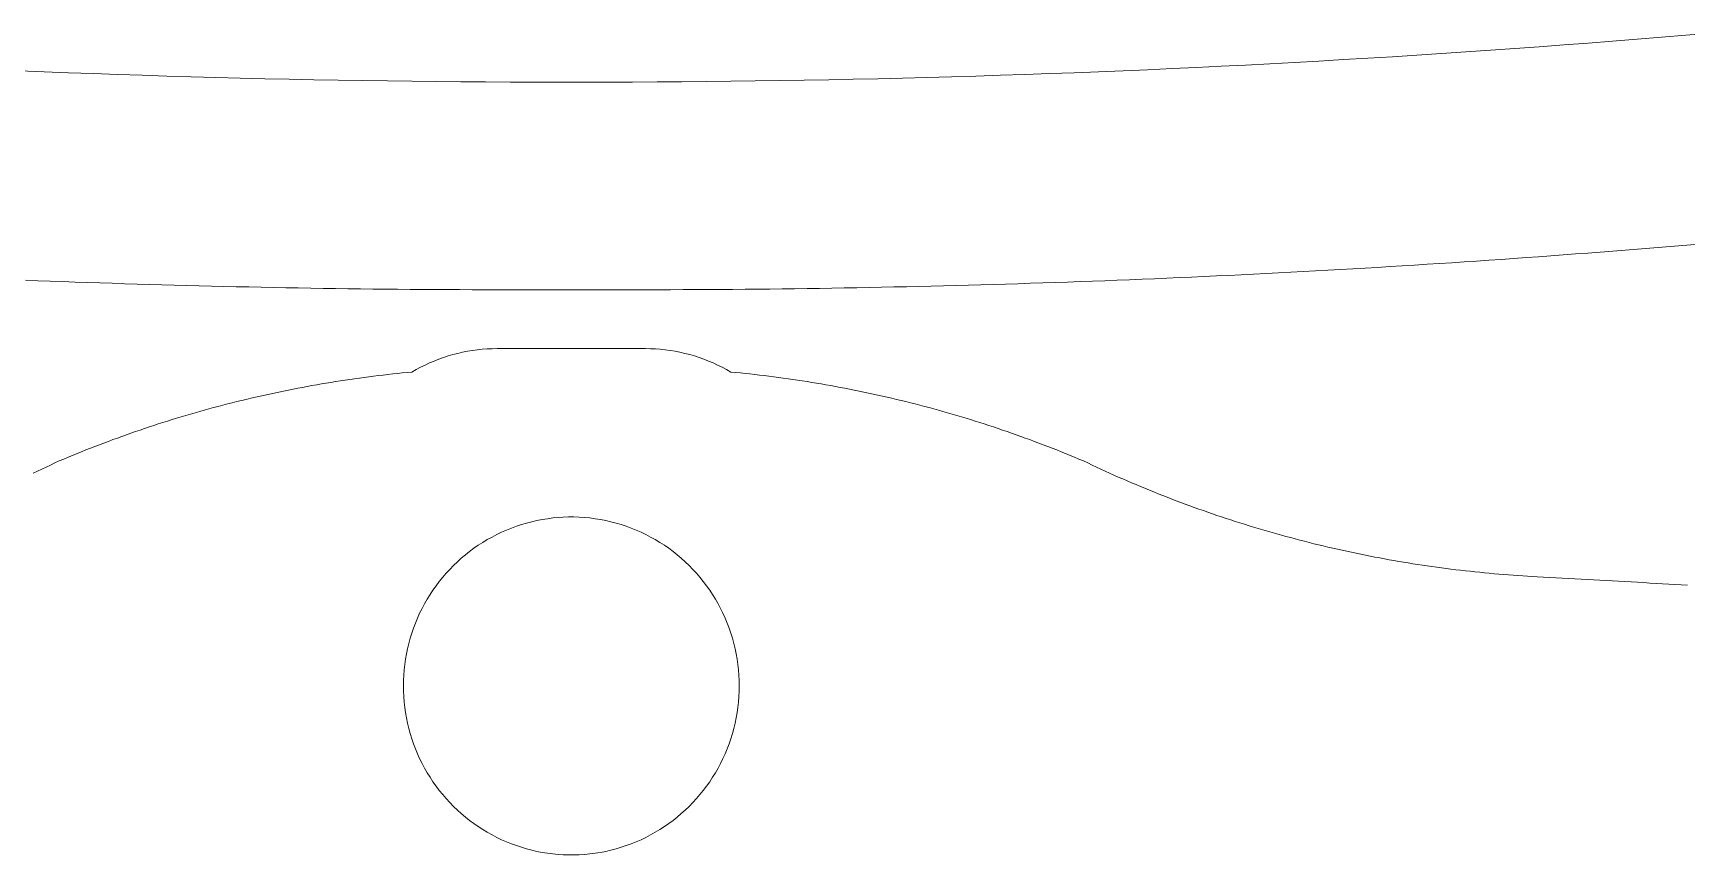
# Model space of a CAD drawing. Header units: millimetres. Extents: x -10563 to 10612, y -3613 to 6054.
# Drawn here: x -2605 to -2305.3, y -1180.6 to -1031.7 of the extents above; entities that cross this region are included whole.
import ezdxf

# ---------------------------------------------------------------- set-up
doc = ezdxf.new("R2010")
doc.units = ezdxf.units.MM
doc.header["$LTSCALE"] = 50
doc.layers.add('カタログ部品(衛生設備)', color=252, linetype='Continuous')

# ---------------------------------------------------------------- blocks, each defined once
blk = doc.blocks.new('FcPack%d426')
at = {"layer": 'カタログ部品(衛生設備)', "color": 1, "linetype": 'Continuous', "lineweight": 13}
for p, q in [((197.55, -74.94), (201.98, -74.57)), ((201.98, -74.57), (206.4, -74.19)), ((153.22, -78.2), (157.66, -77.91)), ((157.66, -77.91), (162.09, -77.61)), ((162.09, -77.61), (166.53, -77.31)), ((166.53, -77.31), (170.96, -76.99)), ((170.96, -76.99), (175.39, -76.67)), ((175.39, -76.67), (179.82, -76.34)), ((179.82, -76.34), (184.26, -76.01)), ((184.26, -76.01), (188.69, -75.66)), ((188.69, -75.66), (193.12, -75.3)), ((193.12, -75.3), (197.55, -74.94)), ((99.97, -81.02), (104.41, -80.83)), ((104.41, -80.83), (108.85, -80.63)), ((108.85, -80.63), (113.29, -80.42)), ((113.29, -80.42), (117.73, -80.21)), ((117.73, -80.21), (122.16, -79.98)), ((122.16, -79.98), (126.6, -79.75)), ((126.6, -79.75), (131.04, -79.52)), ((131.04, -79.52), (135.48, -79.27)), ((135.48, -79.27), (139.91, -79.01)), ((139.91, -79.01), (144.35, -78.75)), ((144.35, -78.75), (148.79, -78.48)), ((148.79, -78.48), (153.22, -78.2)), ((-99.97, -81.02), (-95.53, -81.2)), ((-95.53, -81.2), (-91.09, -81.37)), ((-91.09, -81.37), (-86.64, -81.53)), ((-86.64, -81.53), (-82.2, -81.69)), ((-82.2, -81.69), (-77.76, -81.84)), ((-77.76, -81.84), (-73.32, -81.98)), ((-73.32, -81.98), (-68.88, -82.11)), ((-68.88, -82.11), (-64.43, -82.24)), ((-64.43, -82.24), (-59.99, -82.35)), ((-59.99, -82.35), (-55.55, -82.46)), ((-55.55, -82.46), (-51.1, -82.56)), ((-51.1, -82.56), (-46.66, -82.65)), ((-46.66, -82.65), (-42.22, -82.73)), ((-42.22, -82.73), (-37.77, -82.8)), ((-37.77, -82.8), (-33.33, -82.87)), ((-33.33, -82.87), (-28.89, -82.93)), ((-28.89, -82.93), (-24.44, -82.98)), ((-24.44, -82.98), (-20, -83.02)), ((-20, -83.02), (-15.55, -83.05)), ((-15.55, -83.05), (-11.11, -83.08)), ((-11.11, -83.08), (-6.67, -83.09)), ((-6.67, -83.09), (-2.22, -83.1)), ((-2.22, -83.1), (2.22, -83.1)), ((2.22, -83.1), (6.67, -83.09)), ((6.67, -83.09), (11.11, -83.08)), ((11.11, -83.08), (15.55, -83.05)), ((15.55, -83.05), (20, -83.02)), ((20, -83.02), (24.44, -82.98)), ((24.44, -82.98), (28.89, -82.93)), ((28.89, -82.93), (33.33, -82.87)), ((33.33, -82.87), (37.77, -82.8)), ((37.77, -82.8), (42.22, -82.73)), ((42.22, -82.73), (46.66, -82.65)), ((46.66, -82.65), (51.1, -82.56)), ((51.1, -82.56), (55.55, -82.46)), ((55.55, -82.46), (59.99, -82.35)), ((59.99, -82.35), (64.43, -82.24)), ((64.43, -82.24), (68.88, -82.11)), ((68.88, -82.11), (73.32, -81.98)), ((73.32, -81.98), (77.76, -81.84)), ((77.76, -81.84), (82.2, -81.69)), ((82.2, -81.69), (86.64, -81.53)), ((86.64, -81.53), (91.09, -81.37)), ((91.09, -81.37), (95.53, -81.2)), ((95.53, -81.2), (99.97, -81.02)), ((184.22, -114.05), (186.46, -113.88)), ((186.46, -113.88), (188.7, -113.7)), ((188.7, -113.7), (190.95, -113.53)), ((190.95, -113.53), (193.19, -113.35)), ((193.19, -113.35), (195.43, -113.17)), ((195.43, -113.17), (197.67, -112.98)), ((197.67, -112.98), (199.91, -112.8)), ((199.91, -112.8), (202.15, -112.61)), ((202.15, -112.61), (204.39, -112.42)), ((141.59, -116.91), (143.84, -116.78)), ((143.84, -116.78), (146.08, -116.65)), ((146.08, -116.65), (148.33, -116.51)), ((148.33, -116.51), (150.57, -116.38)), ((150.57, -116.38), (152.81, -116.24)), ((152.81, -116.24), (155.06, -116.09)), ((155.06, -116.09), (157.3, -115.95)), ((157.3, -115.95), (159.55, -115.8)), ((159.55, -115.8), (161.79, -115.66)), ((161.79, -115.66), (164.03, -115.51)), ((164.03, -115.51), (166.28, -115.35)), ((166.28, -115.35), (168.52, -115.2)), ((168.52, -115.2), (170.76, -115.04)), ((170.76, -115.04), (173.01, -114.88)), ((173.01, -114.88), (175.25, -114.72)), ((175.25, -114.72), (177.49, -114.56)), ((177.49, -114.56), (179.74, -114.39)), ((179.74, -114.39), (181.98, -114.22)), ((181.98, -114.22), (184.22, -114.05)), ((-98.92, -118.98), (-96.67, -119.06)), ((-96.67, -119.06), (-94.42, -119.15)), ((-94.42, -119.15), (-92.18, -119.23)), ((-92.18, -119.23), (-89.93, -119.31)), ((-89.93, -119.31), (-87.68, -119.39)), ((-87.68, -119.39), (-85.43, -119.46)), ((-85.43, -119.46), (-83.19, -119.54)), ((-83.19, -119.54), (-80.94, -119.61)), ((-80.94, -119.61), (-78.69, -119.68)), ((-78.69, -119.68), (-76.44, -119.74)), ((-76.44, -119.74), (-74.2, -119.81)), ((-74.2, -119.81), (-71.95, -119.87)), ((-71.95, -119.87), (-69.7, -119.93)), ((69.7, -119.93), (71.95, -119.87)), ((71.95, -119.87), (74.2, -119.81)), ((74.2, -119.81), (76.44, -119.74)), ((76.44, -119.74), (78.69, -119.68)), ((78.69, -119.68), (80.94, -119.61)), ((80.94, -119.61), (83.19, -119.54)), ((83.19, -119.54), (85.43, -119.46)), ((85.43, -119.46), (87.68, -119.39)), ((87.68, -119.39), (89.93, -119.31)), ((89.93, -119.31), (92.18, -119.23)), ((92.18, -119.23), (94.42, -119.15)), ((94.42, -119.15), (96.67, -119.06)), ((96.67, -119.06), (98.92, -118.98)), ((98.92, -118.98), (101.16, -118.89)), ((101.16, -118.89), (103.41, -118.8)), ((103.41, -118.8), (105.66, -118.7)), ((105.66, -118.7), (107.9, -118.61)), ((107.9, -118.61), (110.15, -118.51)), ((110.15, -118.51), (112.4, -118.41)), ((112.4, -118.41), (114.64, -118.31)), ((114.64, -118.31), (116.89, -118.21)), ((116.89, -118.21), (119.14, -118.1)), ((119.14, -118.1), (121.38, -117.99)), ((121.38, -117.99), (123.63, -117.88)), ((123.63, -117.88), (125.87, -117.77)), ((125.87, -117.77), (128.12, -117.65)), ((128.12, -117.65), (130.36, -117.53)), ((130.36, -117.53), (132.61, -117.41)), ((132.61, -117.41), (134.86, -117.29)), ((134.86, -117.29), (137.1, -117.17)), ((137.1, -117.17), (139.35, -117.04)), ((139.35, -117.04), (141.59, -116.91)), ((-69.7, -119.93), (-67.45, -119.99)), ((-67.45, -119.99), (-65.2, -120.04)), ((-65.2, -120.04), (-62.96, -120.1)), ((-62.96, -120.1), (-60.71, -120.15)), ((-60.71, -120.15), (-58.46, -120.2)), ((-58.46, -120.2), (-56.21, -120.24)), ((-56.21, -120.24), (-53.96, -120.29)), ((-53.96, -120.29), (-51.72, -120.33)), ((-51.72, -120.33), (-49.47, -120.37)), ((-49.47, -120.37), (-47.22, -120.41)), ((-47.22, -120.41), (-44.97, -120.45)), ((-44.97, -120.45), (-42.72, -120.48)), ((-42.72, -120.48), (-40.47, -120.51)), ((-40.47, -120.51), (-38.23, -120.54)), ((-38.23, -120.54), (-35.98, -120.57)), ((-35.98, -120.57), (-33.73, -120.59)), ((-33.73, -120.59), (-31.48, -120.61)), ((-31.48, -120.61), (-29.23, -120.63)), ((-29.23, -120.63), (-26.98, -120.65)), ((-26.98, -120.65), (-24.73, -120.67)), ((-24.73, -120.67), (-22.49, -120.68)), ((-22.49, -120.68), (-20.24, -120.69)), ((-20.24, -120.69), (-17.99, -120.7)), ((-17.99, -120.7), (-15.74, -120.71)), ((-15.74, -120.71), (-13.49, -120.71)), ((-13.49, -120.71), (-11.24, -120.72)), ((-11.24, -120.72), (-8.99, -120.72)), ((-8.99, -120.72), (-6.75, -120.71)), ((-6.75, -120.71), (-4.5, -120.71)), ((-4.5, -120.71), (-2.25, -120.7)), ((-2.25, -120.7), (0, -120.7)), ((0, -120.7), (2.25, -120.7)), ((2.25, -120.7), (4.5, -120.71)), ((4.5, -120.71), (6.75, -120.71)), ((6.75, -120.71), (8.99, -120.72)), ((8.99, -120.72), (11.24, -120.72)), ((11.24, -120.72), (13.49, -120.71)), ((13.49, -120.71), (15.74, -120.71)), ((15.74, -120.71), (17.99, -120.7)), ((17.99, -120.7), (20.24, -120.69)), ((20.24, -120.69), (22.49, -120.68)), ((22.49, -120.68), (24.73, -120.67)), ((24.73, -120.67), (26.98, -120.65)), ((26.98, -120.65), (29.23, -120.63)), ((29.23, -120.63), (31.48, -120.61)), ((31.48, -120.61), (33.73, -120.59)), ((33.73, -120.59), (35.98, -120.57)), ((35.98, -120.57), (38.23, -120.54)), ((38.23, -120.54), (40.47, -120.51)), ((40.47, -120.51), (42.72, -120.48)), ((42.72, -120.48), (44.97, -120.45)), ((44.97, -120.45), (47.22, -120.41)), ((47.22, -120.41), (49.47, -120.37)), ((49.47, -120.37), (51.72, -120.33)), ((51.72, -120.33), (53.96, -120.29)), ((53.96, -120.29), (56.21, -120.24)), ((56.21, -120.24), (58.46, -120.2)), ((58.46, -120.2), (60.71, -120.15)), ((60.71, -120.15), (62.96, -120.1)), ((62.96, -120.1), (65.2, -120.04)), ((65.2, -120.04), (67.45, -119.99)), ((67.45, -119.99), (69.7, -119.93)), ((-19.69, -132.03), (-18.81, -131.86)), ((-18.81, -131.86), (-17.92, -131.71)), ((-17.92, -131.71), (-17.02, -131.59)), ((-17.02, -131.59), (-16.13, -131.5)), ((-16.13, -131.5), (-15.23, -131.43)), ((-15.23, -131.43), (-14.33, -131.39)), ((-14.33, -131.39), (-13.43, -131.37)), ((-13.43, -131.37), (13.43, -131.37)), ((13.43, -131.37), (14.33, -131.39)), ((14.33, -131.39), (15.23, -131.43)), ((15.23, -131.43), (16.13, -131.5)), ((16.13, -131.5), (17.02, -131.59)), ((17.02, -131.59), (17.92, -131.71)), ((17.92, -131.71), (18.81, -131.86)), ((18.81, -131.86), (19.69, -132.03)), ((-28.11, -135.18), (-27.32, -134.75)), ((-27.32, -134.75), (-26.51, -134.35)), ((-26.51, -134.35), (-25.69, -133.97)), ((-25.69, -133.97), (-24.86, -133.62)), ((-24.86, -133.62), (-24.02, -133.29)), ((-24.02, -133.29), (-23.17, -132.99)), ((-23.17, -132.99), (-22.31, -132.71)), ((-22.31, -132.71), (-21.45, -132.46)), ((-21.45, -132.46), (-20.57, -132.23)), ((-20.57, -132.23), (-19.69, -132.03)), ((19.69, -132.03), (20.57, -132.23)), ((20.57, -132.23), (21.45, -132.46)), ((21.45, -132.46), (22.31, -132.71)), ((22.31, -132.71), (23.17, -132.99)), ((23.17, -132.99), (24.02, -133.29)), ((24.02, -133.29), (24.86, -133.62)), ((24.86, -133.62), (25.69, -133.97)), ((25.69, -133.97), (26.51, -134.35)), ((26.51, -134.35), (27.32, -134.75)), ((27.32, -134.75), (28.11, -135.18)), ((-46.14, -137.92), (-45.28, -137.78)), ((-45.28, -137.78), (-44.43, -137.63)), ((-44.43, -137.63), (-43.57, -137.49)), ((-43.57, -137.49), (-42.71, -137.35)), ((-42.71, -137.35), (-41.85, -137.22)), ((-41.85, -137.22), (-40.99, -137.09)), ((-40.99, -137.09), (-40.13, -136.96)), ((-40.13, -136.96), (-39.27, -136.84)), ((-39.27, -136.84), (-38.41, -136.72)), ((-38.41, -136.72), (-37.54, -136.6)), ((-37.54, -136.6), (-36.68, -136.49)), ((-36.68, -136.49), (-35.82, -136.38)), ((-35.82, -136.38), (-34.95, -136.27)), ((-34.95, -136.27), (-34.09, -136.17)), ((-34.09, -136.17), (-33.23, -136.07)), ((-33.23, -136.07), (-32.36, -135.97)), ((-32.36, -135.97), (-31.5, -135.88)), ((-31.5, -135.88), (-30.63, -135.79)), ((-30.63, -135.79), (-29.76, -135.71)), ((-29.76, -135.71), (-28.9, -135.63)), ((-28.9, -135.63), (-28.11, -135.18)), ((28.11, -135.18), (28.9, -135.63)), ((28.9, -135.63), (29.76, -135.71)), ((29.76, -135.71), (30.63, -135.79)), ((30.63, -135.79), (31.5, -135.88)), ((31.5, -135.88), (32.36, -135.97)), ((32.36, -135.97), (33.23, -136.07)), ((33.23, -136.07), (34.09, -136.17)), ((34.09, -136.17), (34.95, -136.27)), ((34.95, -136.27), (35.82, -136.38)), ((35.82, -136.38), (36.68, -136.49)), ((36.68, -136.49), (37.54, -136.6)), ((37.54, -136.6), (38.41, -136.72)), ((38.41, -136.72), (39.27, -136.84)), ((39.27, -136.84), (40.13, -136.96)), ((40.13, -136.96), (40.99, -137.09)), ((40.99, -137.09), (41.85, -137.22)), ((41.85, -137.22), (42.71, -137.35)), ((42.71, -137.35), (43.57, -137.49)), ((43.57, -137.49), (44.43, -137.63)), ((44.43, -137.63), (45.28, -137.78)), ((45.28, -137.78), (46.14, -137.92)), ((-60.61, -140.98), (-59.77, -140.77)), ((-59.77, -140.77), (-58.92, -140.57)), ((-58.92, -140.57), (-58.08, -140.37)), ((-58.08, -140.37), (-57.23, -140.17)), ((-57.23, -140.17), (-56.38, -139.98)), ((-56.38, -139.98), (-55.53, -139.79)), ((-55.53, -139.79), (-54.68, -139.6)), ((-54.68, -139.6), (-53.83, -139.42)), ((-53.83, -139.42), (-52.98, -139.24)), ((-52.98, -139.24), (-52.13, -139.06)), ((-52.13, -139.06), (-51.27, -138.89)), ((-51.27, -138.89), (-50.42, -138.72)), ((-50.42, -138.72), (-49.57, -138.55)), ((-49.57, -138.55), (-48.71, -138.39)), ((-48.71, -138.39), (-47.86, -138.23)), ((-47.86, -138.23), (-47, -138.08)), ((-47, -138.08), (-46.14, -137.92)), ((46.14, -137.92), (47, -138.08)), ((47, -138.08), (47.86, -138.23)), ((47.86, -138.23), (48.71, -138.39)), ((48.71, -138.39), (49.57, -138.55)), ((49.57, -138.55), (50.42, -138.72)), ((50.42, -138.72), (51.27, -138.89)), ((51.27, -138.89), (52.13, -139.06)), ((52.13, -139.06), (52.98, -139.24)), ((52.98, -139.24), (53.83, -139.42)), ((53.83, -139.42), (54.68, -139.6)), ((54.68, -139.6), (55.53, -139.79)), ((55.53, -139.79), (56.38, -139.98)), ((56.38, -139.98), (57.23, -140.17)), ((57.23, -140.17), (58.08, -140.37)), ((58.08, -140.37), (58.92, -140.57)), ((58.92, -140.57), (59.77, -140.77)), ((59.77, -140.77), (60.61, -140.98)), ((-71.52, -143.99), (-70.69, -143.74)), ((-70.69, -143.74), (-69.85, -143.49)), ((-69.85, -143.49), (-69.02, -143.24)), ((-69.02, -143.24), (-68.18, -143)), ((-68.18, -143), (-67.34, -142.76)), ((-67.34, -142.76), (-66.51, -142.53)), ((-66.51, -142.53), (-65.67, -142.3)), ((-65.67, -142.3), (-64.83, -142.07)), ((-64.83, -142.07), (-63.99, -141.84)), ((-63.99, -141.84), (-63.15, -141.62)), ((-63.15, -141.62), (-62.3, -141.4)), ((-62.3, -141.4), (-61.46, -141.19)), ((-61.46, -141.19), (-60.61, -140.98)), ((60.61, -140.98), (61.46, -141.19)), ((61.46, -141.19), (62.3, -141.4)), ((62.3, -141.4), (63.15, -141.62)), ((63.15, -141.62), (63.99, -141.84)), ((63.99, -141.84), (64.83, -142.07)), ((64.83, -142.07), (65.67, -142.3)), ((65.67, -142.3), (66.51, -142.53)), ((66.51, -142.53), (67.34, -142.76)), ((67.34, -142.76), (68.18, -143)), ((68.18, -143), (69.02, -143.24)), ((69.02, -143.24), (69.85, -143.49)), ((69.85, -143.49), (70.69, -143.74)), ((70.69, -143.74), (71.52, -143.99)), ((-80.62, -146.98), (-79.79, -146.7)), ((-79.79, -146.7), (-78.97, -146.41)), ((-78.97, -146.41), (-78.15, -146.13)), ((-78.15, -146.13), (-77.32, -145.85)), ((-77.32, -145.85), (-76.5, -145.57)), ((-76.5, -145.57), (-75.67, -145.3)), ((-75.67, -145.3), (-74.84, -145.03)), ((-74.84, -145.03), (-74.01, -144.77)), ((-74.01, -144.77), (-73.18, -144.5)), ((-73.18, -144.5), (-72.35, -144.24)), ((-72.35, -144.24), (-71.52, -143.99)), ((71.52, -143.99), (72.35, -144.24)), ((72.35, -144.24), (73.18, -144.5)), ((73.18, -144.5), (74.01, -144.77)), ((74.01, -144.77), (74.84, -145.03)), ((74.84, -145.03), (75.67, -145.3)), ((75.67, -145.3), (76.5, -145.57)), ((76.5, -145.57), (77.32, -145.85)), ((77.32, -145.85), (78.15, -146.13)), ((78.15, -146.13), (78.97, -146.41)), ((78.97, -146.41), (79.79, -146.7)), ((79.79, -146.7), (80.62, -146.98)), ((-88.76, -150.06), (-87.95, -149.74)), ((-87.95, -149.74), (-87.14, -149.42)), ((-87.14, -149.42), (-86.33, -149.1)), ((-86.33, -149.1), (-85.52, -148.79)), ((-85.52, -148.79), (-84.7, -148.48)), ((-84.7, -148.48), (-83.89, -148.18)), ((-83.89, -148.18), (-83.07, -147.87)), ((-83.07, -147.87), (-82.25, -147.57)), ((-82.25, -147.57), (-81.44, -147.28)), ((-81.44, -147.28), (-80.62, -146.98)), ((80.62, -146.98), (81.44, -147.28)), ((81.44, -147.28), (82.25, -147.57)), ((82.25, -147.57), (83.07, -147.87)), ((83.07, -147.87), (83.89, -148.18)), ((83.89, -148.18), (84.7, -148.48)), ((84.7, -148.48), (85.52, -148.79)), ((85.52, -148.79), (86.33, -149.1)), ((86.33, -149.1), (87.14, -149.42)), ((87.14, -149.42), (87.95, -149.74)), ((87.95, -149.74), (88.76, -150.06)), ((-95.15, -152.84), (-94.36, -152.47)), ((-94.36, -152.47), (-93.57, -152.1)), ((-93.57, -152.1), (-92.78, -151.72)), ((-92.78, -151.72), (-91.98, -151.38)), ((-91.98, -151.38), (-91.18, -151.05)), ((-91.18, -151.05), (-90.37, -150.72)), ((-90.37, -150.72), (-89.57, -150.39)), ((-89.57, -150.39), (-88.76, -150.06)), ((88.76, -150.06), (89.57, -150.39)), ((89.57, -150.39), (90.37, -150.72)), ((90.37, -150.72), (91.18, -151.05)), ((91.18, -151.05), (91.98, -151.38)), ((91.98, -151.38), (92.78, -151.72)), ((92.78, -151.72), (93.57, -152.1)), ((93.57, -152.1), (94.36, -152.47)), ((94.36, -152.47), (95.15, -152.84)), ((-97.53, -153.93), (-96.74, -153.57)), ((-96.74, -153.57), (-95.94, -153.21)), ((-95.94, -153.21), (-95.15, -152.84)), ((95.15, -152.84), (95.94, -153.21)), ((95.94, -153.21), (96.74, -153.57)), ((96.74, -153.57), (97.53, -153.93)), ((97.53, -153.93), (98.33, -154.29)), ((98.33, -154.29), (99.12, -154.64)), ((99.12, -154.64), (99.92, -154.99)), ((99.92, -154.99), (100.72, -155.34)), ((100.72, -155.34), (101.52, -155.68)), ((101.52, -155.68), (102.33, -156.02)), ((102.33, -156.02), (103.13, -156.36)), ((103.13, -156.36), (103.94, -156.69)), ((103.94, -156.69), (104.74, -157.02)), ((104.74, -157.02), (105.55, -157.35)), ((105.55, -157.35), (106.36, -157.67)), ((106.36, -157.67), (107.17, -157.99)), ((107.17, -157.99), (107.99, -158.31)), ((107.99, -158.31), (108.8, -158.63)), ((108.8, -158.63), (109.61, -158.94)), ((109.61, -158.94), (110.43, -159.24)), ((110.43, -159.24), (111.25, -159.55)), ((111.25, -159.55), (112.06, -159.85)), ((112.06, -159.85), (112.88, -160.15)), ((112.88, -160.15), (113.7, -160.44)), ((113.7, -160.44), (114.53, -160.73)), ((114.53, -160.73), (115.35, -161.02)), ((115.35, -161.02), (116.17, -161.31)), ((116.17, -161.31), (117, -161.59)), ((117, -161.59), (117.83, -161.87)), ((-13.52, -165.06), (-12.64, -164.64)), ((-12.64, -164.64), (-11.76, -164.25)), ((-11.76, -164.25), (-10.86, -163.89)), ((-10.86, -163.89), (-9.95, -163.56)), ((-9.95, -163.56), (-9.04, -163.26)), ((-9.04, -163.26), (-8.11, -162.98)), ((-8.11, -162.98), (-7.18, -162.74)), ((-7.18, -162.74), (-6.23, -162.52)), ((-6.23, -162.52), (-5.28, -162.34)), ((-5.28, -162.34), (-4.33, -162.19)), ((-4.33, -162.19), (-3.37, -162.06)), ((-3.37, -162.06), (-2.41, -161.97)), ((-2.41, -161.97), (-1.45, -161.91)), ((-1.45, -161.91), (-0.48, -161.88)), ((-0.48, -161.88), (0.48, -161.88)), ((0.48, -161.88), (1.45, -161.91)), ((1.45, -161.91), (2.41, -161.97)), ((2.41, -161.97), (3.37, -162.06)), ((3.37, -162.06), (4.33, -162.19)), ((4.33, -162.19), (5.28, -162.34)), ((5.28, -162.34), (6.23, -162.52)), ((6.23, -162.52), (7.18, -162.74)), ((7.18, -162.74), (8.11, -162.98)), ((8.11, -162.98), (9.04, -163.26)), ((9.04, -163.26), (9.95, -163.56)), ((9.95, -163.56), (10.86, -163.89)), ((10.86, -163.89), (11.76, -164.25)), ((11.76, -164.25), (12.64, -164.64)), ((12.64, -164.64), (13.52, -165.06)), ((117.83, -161.87), (118.65, -162.14)), ((118.65, -162.14), (119.48, -162.41)), ((119.48, -162.41), (120.31, -162.68)), ((120.31, -162.68), (121.14, -162.94)), ((121.14, -162.94), (121.97, -163.21)), ((121.97, -163.21), (122.81, -163.46)), ((122.81, -163.46), (123.64, -163.72)), ((123.64, -163.72), (124.48, -163.97)), ((124.48, -163.97), (125.31, -164.22)), ((125.31, -164.22), (126.15, -164.46)), ((126.15, -164.46), (126.99, -164.7)), ((126.99, -164.7), (127.82, -164.94)), ((-18.43, -168.13), (-17.65, -167.55)), ((-17.65, -167.55), (-16.86, -167)), ((-16.86, -167), (-16.05, -166.48)), ((-16.05, -166.48), (-15.22, -165.98)), ((-15.22, -165.98), (-14.37, -165.51)), ((-14.37, -165.51), (-13.52, -165.06)), ((13.52, -165.06), (14.37, -165.51)), ((14.37, -165.51), (15.22, -165.98)), ((15.22, -165.98), (16.05, -166.48)), ((16.05, -166.48), (16.86, -167)), ((16.86, -167), (17.65, -167.55)), ((17.65, -167.55), (18.43, -168.13)), ((127.82, -164.94), (128.66, -165.17)), ((128.66, -165.17), (129.5, -165.41)), ((129.5, -165.41), (130.35, -165.63)), ((130.35, -165.63), (131.19, -165.86)), ((131.19, -165.86), (132.03, -166.08)), ((132.03, -166.08), (132.88, -166.29)), ((132.88, -166.29), (133.72, -166.51)), ((133.72, -166.51), (134.57, -166.72)), ((134.57, -166.72), (135.41, -166.93)), ((135.41, -166.93), (136.26, -167.13)), ((136.26, -167.13), (137.11, -167.33)), ((137.11, -167.33), (137.96, -167.53)), ((137.96, -167.53), (138.81, -167.72)), ((138.81, -167.72), (139.66, -167.91)), ((-22.03, -171.37), (-21.35, -170.67)), ((-21.35, -170.67), (-20.65, -170)), ((-20.65, -170), (-19.93, -169.36)), ((-19.93, -169.36), (-19.19, -168.73)), ((-19.19, -168.73), (-18.43, -168.13)), ((18.43, -168.13), (19.19, -168.73)), ((19.19, -168.73), (19.93, -169.36)), ((19.93, -169.36), (20.65, -170)), ((20.65, -170), (21.35, -170.67)), ((21.35, -170.67), (22.03, -171.37)), ((139.66, -167.91), (140.51, -168.1)), ((140.51, -168.1), (141.36, -168.28)), ((141.36, -168.28), (142.22, -168.46)), ((142.22, -168.46), (143.07, -168.64)), ((143.07, -168.64), (143.92, -168.81)), ((143.92, -168.81), (144.78, -168.98)), ((144.78, -168.98), (145.63, -169.14)), ((145.63, -169.14), (146.49, -169.31)), ((146.49, -169.31), (147.35, -169.46)), ((147.35, -169.46), (148.2, -169.62)), ((148.2, -169.62), (149.06, -169.77)), ((149.06, -169.77), (149.92, -169.92)), ((149.92, -169.92), (150.78, -170.07)), ((150.78, -170.07), (151.64, -170.21)), ((151.64, -170.21), (152.5, -170.35)), ((152.5, -170.35), (153.36, -170.48)), ((153.36, -170.48), (154.22, -170.61)), ((154.22, -170.61), (155.09, -170.74)), ((155.09, -170.74), (155.95, -170.86)), ((-24.51, -174.34), (-23.92, -173.57)), ((-23.92, -173.57), (-23.31, -172.81)), ((-23.31, -172.81), (-22.68, -172.08)), ((-22.68, -172.08), (-22.03, -171.37)), ((22.03, -171.37), (22.68, -172.08)), ((22.68, -172.08), (23.31, -172.81)), ((23.31, -172.81), (23.92, -173.57)), ((23.92, -173.57), (24.51, -174.34)), ((155.95, -170.86), (156.81, -170.98)), ((156.81, -170.98), (157.67, -171.1)), ((157.67, -171.1), (158.54, -171.22)), ((158.54, -171.22), (159.4, -171.33)), ((159.4, -171.33), (160.27, -171.43)), ((160.27, -171.43), (161.13, -171.54)), ((161.13, -171.54), (162, -171.64)), ((162, -171.64), (162.86, -171.73)), ((162.86, -171.73), (163.73, -171.83)), ((163.73, -171.83), (164.6, -171.91)), ((164.6, -171.91), (165.46, -172)), ((165.46, -172), (166.33, -172.08)), ((166.33, -172.08), (167.2, -172.16)), ((167.2, -172.16), (168.07, -172.24)), ((168.07, -172.24), (168.94, -172.31)), ((168.94, -172.31), (169.81, -172.38)), ((169.81, -172.38), (170.67, -172.44)), ((170.67, -172.44), (171.54, -172.5)), ((171.54, -172.5), (172.41, -172.56)), ((172.41, -172.56), (173.28, -172.62)), ((173.28, -172.62), (174.15, -172.67)), ((174.15, -172.67), (175.02, -172.71)), ((175.02, -172.71), (176.16, -172.77)), ((176.16, -172.77), (177.29, -172.83)), ((177.29, -172.83), (178.43, -172.89)), ((178.43, -172.89), (179.56, -172.96)), ((179.56, -172.96), (180.7, -173.02)), ((180.7, -173.02), (181.83, -173.08)), ((181.83, -173.08), (182.97, -173.14)), ((182.97, -173.14), (184.1, -173.2)), ((184.1, -173.2), (185.24, -173.27)), ((185.24, -173.27), (186.37, -173.33)), ((186.37, -173.33), (187.51, -173.39)), ((187.51, -173.39), (188.64, -173.46)), ((188.64, -173.46), (189.78, -173.52)), ((189.78, -173.52), (190.91, -173.59)), ((190.91, -173.59), (192.05, -173.65)), ((192.05, -173.65), (193.18, -173.72)), ((193.18, -173.72), (194.32, -173.78)), ((194.32, -173.78), (195.45, -173.85)), ((-26.6, -177.61), (-26.11, -176.77)), ((-26.11, -176.77), (-25.6, -175.94)), ((-25.6, -175.94), (-25.07, -175.13)), ((-25.07, -175.13), (-24.51, -174.34)), ((24.51, -174.34), (25.07, -175.13)), ((25.07, -175.13), (25.6, -175.94)), ((25.6, -175.94), (26.11, -176.77)), ((26.11, -176.77), (26.6, -177.61)), ((195.45, -173.85), (196.59, -173.91)), ((196.59, -173.91), (197.72, -173.98)), ((197.72, -173.98), (198.86, -174.05)), ((198.86, -174.05), (199.99, -174.12)), ((199.99, -174.12), (201.13, -174.18)), ((201.13, -174.18), (202.26, -174.25)), ((-27.88, -180.22), (-27.48, -179.34)), ((-27.48, -179.34), (-27.05, -178.47)), ((-27.05, -178.47), (-26.6, -177.61)), ((26.6, -177.61), (27.05, -178.47)), ((27.05, -178.47), (27.48, -179.34)), ((27.48, -179.34), (27.88, -180.22)), ((-28.92, -182.94), (-28.6, -182.03)), ((-28.6, -182.03), (-28.25, -181.12)), ((-28.25, -181.12), (-27.88, -180.22)), ((27.88, -180.22), (28.25, -181.12)), ((28.25, -181.12), (28.6, -182.03)), ((28.6, -182.03), (28.92, -182.94)), ((-29.88, -186.7), (-29.69, -185.75)), ((-29.69, -185.75), (-29.46, -184.81)), ((-29.46, -184.81), (-29.2, -183.87)), ((-29.2, -183.87), (-28.92, -182.94)), ((28.92, -182.94), (29.2, -183.87)), ((29.2, -183.87), (29.46, -184.81)), ((29.46, -184.81), (29.69, -185.75)), ((29.69, -185.75), (29.88, -186.7)), ((-30.3, -189.59), (-30.19, -188.62)), ((-30.19, -188.62), (-30.05, -187.66)), ((-30.05, -187.66), (-29.88, -186.7)), ((29.88, -186.7), (30.05, -187.66)), ((30.05, -187.66), (30.19, -188.62)), ((30.19, -188.62), (30.3, -189.59)), ((-30.43, -192.5), (-30.42, -191.53)), ((-30.42, -191.53), (-30.37, -190.56)), ((-30.37, -190.56), (-30.3, -189.59)), ((30.3, -189.59), (30.37, -190.56)), ((30.37, -190.56), (30.42, -191.53)), ((30.42, -191.53), (30.43, -192.5)), ((-30.42, -193.47), (-30.43, -192.5)), ((-30.37, -194.44), (-30.42, -193.47)), ((-30.3, -195.41), (-30.37, -194.44)), ((30.37, -194.44), (30.3, -195.41)), ((30.42, -193.47), (30.37, -194.44)), ((30.43, -192.5), (30.42, -193.47)), ((-30.19, -196.38), (-30.3, -195.41)), ((-30.05, -197.34), (-30.19, -196.38)), ((-29.88, -198.3), (-30.05, -197.34)), ((30.05, -197.34), (29.88, -198.3)), ((30.19, -196.38), (30.05, -197.34)), ((30.3, -195.41), (30.19, -196.38)), ((-29.69, -199.25), (-29.88, -198.3)), ((-29.46, -200.19), (-29.69, -199.25)), ((-29.2, -201.13), (-29.46, -200.19)), ((29.46, -200.19), (29.2, -201.13)), ((29.69, -199.25), (29.46, -200.19)), ((29.88, -198.3), (29.69, -199.25)), ((-28.92, -202.06), (-29.2, -201.13)), ((-28.6, -202.97), (-28.92, -202.06)), ((-28.25, -203.88), (-28.6, -202.97)), ((28.6, -202.97), (28.25, -203.88)), ((28.92, -202.06), (28.6, -202.97)), ((29.2, -201.13), (28.92, -202.06)), ((-27.88, -204.78), (-28.25, -203.88)), ((-27.48, -205.66), (-27.88, -204.78)), ((-27.05, -206.53), (-27.48, -205.66)), ((-26.6, -207.39), (-27.05, -206.53)), ((27.05, -206.53), (26.6, -207.39)), ((27.48, -205.66), (27.05, -206.53)), ((27.88, -204.78), (27.48, -205.66)), ((28.25, -203.88), (27.88, -204.78)), ((-26.11, -208.23), (-26.6, -207.39)), ((-25.6, -209.06), (-26.11, -208.23)), ((-25.07, -209.87), (-25.6, -209.06)), ((25.6, -209.06), (25.07, -209.87)), ((26.11, -208.23), (25.6, -209.06)), ((26.6, -207.39), (26.11, -208.23)), ((-24.51, -210.66), (-25.07, -209.87)), ((-23.92, -211.43), (-24.51, -210.66)), ((-23.31, -212.19), (-23.92, -211.43)), ((-22.68, -212.92), (-23.31, -212.19)), ((23.31, -212.19), (22.68, -212.92)), ((23.92, -211.43), (23.31, -212.19)), ((24.51, -210.66), (23.92, -211.43)), ((25.07, -209.87), (24.51, -210.66)), ((-22.03, -213.63), (-22.68, -212.92)), ((-21.35, -214.33), (-22.03, -213.63)), ((-20.65, -215), (-21.35, -214.33)), ((-19.93, -215.64), (-20.65, -215)), ((-19.19, -216.27), (-19.93, -215.64)), ((19.93, -215.64), (19.19, -216.27)), ((20.65, -215), (19.93, -215.64)), ((21.35, -214.33), (20.65, -215)), ((22.03, -213.63), (21.35, -214.33)), ((22.68, -212.92), (22.03, -213.63)), ((-18.43, -216.87), (-19.19, -216.27)), ((-17.65, -217.45), (-18.43, -216.87)), ((-16.86, -218), (-17.65, -217.45)), ((-16.05, -218.52), (-16.86, -218)), ((-15.22, -219.02), (-16.05, -218.52)), ((16.05, -218.52), (15.22, -219.02)), ((16.86, -218), (16.05, -218.52)), ((17.65, -217.45), (16.86, -218)), ((18.43, -216.87), (17.65, -217.45)), ((19.19, -216.27), (18.43, -216.87)), ((-14.37, -219.49), (-15.22, -219.02)), ((-13.52, -219.94), (-14.37, -219.49)), ((-12.64, -220.36), (-13.52, -219.94)), ((-11.76, -220.75), (-12.64, -220.36)), ((-10.86, -221.11), (-11.76, -220.75)), ((-9.95, -221.44), (-10.86, -221.11)), ((-9.04, -221.74), (-9.95, -221.44)), ((-8.11, -222.02), (-9.04, -221.74)), ((9.04, -221.74), (8.11, -222.02)), ((9.95, -221.44), (9.04, -221.74)), ((10.86, -221.11), (9.95, -221.44)), ((11.76, -220.75), (10.86, -221.11)), ((12.64, -220.36), (11.76, -220.75)), ((13.52, -219.94), (12.64, -220.36)), ((14.37, -219.49), (13.52, -219.94)), ((15.22, -219.02), (14.37, -219.49)), ((-7.18, -222.26), (-8.11, -222.02)), ((-6.23, -222.48), (-7.18, -222.26)), ((-5.28, -222.66), (-6.23, -222.48)), ((-4.33, -222.81), (-5.28, -222.66)), ((-3.37, -222.94), (-4.33, -222.81)), ((-2.41, -223.03), (-3.37, -222.94)), ((-1.45, -223.09), (-2.41, -223.03)), ((-0.48, -223.12), (-1.45, -223.09)), ((0.48, -223.12), (-0.48, -223.12)), ((1.45, -223.09), (0.48, -223.12)), ((2.41, -223.03), (1.45, -223.09)), ((3.37, -222.94), (2.41, -223.03)), ((4.33, -222.81), (3.37, -222.94)), ((5.28, -222.66), (4.33, -222.81)), ((6.23, -222.48), (5.28, -222.66)), ((7.18, -222.26), (6.23, -222.48)), ((8.11, -222.02), (7.18, -222.26))]:
    blk.add_line(p, q, dxfattribs=at)

msp = doc.modelspace()

# ---------------------------------------------------------------- block references
at = {"layer": 'カタログ部品(衛生設備)', "color": 1, "linetype": 'Continuous', "lineweight": 13}
msp.add_blockref('FcPack%d426', (-2507.5, -957.5), dxfattribs=at)

doc.saveas('drawing.dxf')
